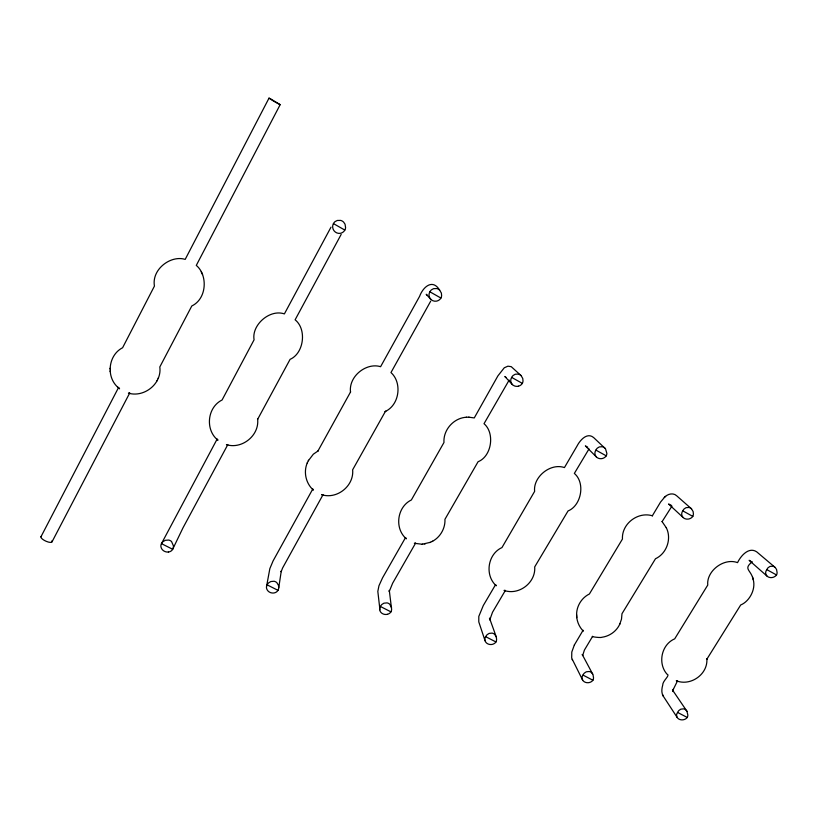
<?xml version="1.0" encoding="UTF-8"?>
<svg xmlns="http://www.w3.org/2000/svg" width="818" height="818" viewBox="0 0 818 818"><rect width="100%" height="100%" fill="white"/><g stroke="black" fill="none" stroke-linecap="round" stroke-linejoin="round"><path stroke-width="1.23" d="M278.723 587.907L278.509 585.422L276.852 582.682A5.757 5.716 -47.7 0 0 274.04 581.261L270.84 581.537L268.693 582.835A6.943 6.881 -48.1 0 0 267.128 584.85A6.421 5.532 15.4 0 0 266.556 588.285L267.057 589.666A6.012 5.174 15.4 0 0 273.662 593.009L274.429 592.866A6.401 5.501 15.4 0 0 277.997 590.34A6.943 6.892 -47 0 0 278.723 587.907L281.28 570.995L281.157 571.71L282.599 567.989L323.059 494.655L321.546 494.655C336.893 499.716 354.214 485.943 352.64 469.808L385.38 411.434M583.009 630.412C584.328 632.907 580.882 628.224 580.483 627.641C578.07 623.981 576.68 619.645 576.629 615.248C576.271 606.496 581.526 597.805 589.4 593.991L622.447 539.052C621.537 523.725 638.02 511.291 652.529 515.831M118.027 387.435C105.859 376.914 108.15 355.124 122.598 347.742L154.438 286.075C151.453 269.163 171.003 254.858 185.185 259.398L269.02 98.119L270.431 98.773L280.175 104.643L196.289 265.41C207.772 274.787 207.189 298.631 191.801 305.973L159.817 366.955C162.056 383.632 144.254 397.824 128.436 393.161L129.653 393.09M582.651 655.566L584.41 650.075L592.641 636.302C589.768 636.588 601.118 638.142 602.171 637.222C609.829 636.118 616.854 630.975 619.911 623.817M269.02 98.15L272.087 100.174M619.717 624.298L621.496 619.144L621.987 613.715L655.494 558.735C666.752 553.541 671.905 538.663 666.251 527.63M673.255 689.339L673.122 691.527L672.488 689.993L686.977 711.312L687.846 715.106A6.636 6.043 90 0 1 687.284 717.468A6.115 5.02 -7.6 0 1 683.48 719.728L682.713 719.85A5.736 4.714 -7.6 0 1 676.844 716.803L676.578 715.566M266.596 586.169L269.848 568.622L273.089 560.903L312.824 488.939L313.406 490.105C305.789 483.458 303.222 471.751 307.445 462.548M673.163 689.686L677.549 680.801M280.165 104.673L277.005 103.058M662.099 521.639L671.967 506.097M574.348 644.993L571.792 652.038L571.69 658.112L582.672 680.167M157.025 380.81L157.271 380.278M158.119 378.407L158.355 377.875M308.325 460.749L313.345 454.184L318.478 450.657L318.008 450.882L350.625 391.822M307.2 463.08L308.57 460.227M40.931 536.823L118.579 387.476L119.571 388.806L117.485 386.955M574.338 645.024L583.07 630.289M52.066 541.772L129.735 392.957M331.014 227.138L284.388 313.907C269.684 308.805 251.433 325.135 254.081 339.787L222.077 400.002C207.128 407.344 204.981 430.023 217.966 440.227L217.189 438.98L161.463 543.643A6.585 5.614 22 0 0 161.023 547.181L161.575 548.592A6.166 5.256 22 0 0 168.396 552.027M341.178 234.398L295.114 319.807C307.057 329.337 303.856 353.376 290.093 359.337L257.598 419.368L257.598 418.847C259.695 435.319 242.108 449.522 226.443 444.675L227.844 444.573L182.976 527.866L172.67 549.277A6.554 5.593 22 0 1 169.173 551.884L168.396 552.017M430.718 301.126L390.963 372.568C402.231 382.476 399.746 404.971 385.022 411.607L385.861 411.188M415.575 543.152L392.65 583.193L389.245 591.526L389.296 590.371L391.628 609.441A6.851 6.687 -85.3 0 1 390.943 611.864A6.299 5.45 8.2 0 1 387.303 614.338M706.854 659.206L740.699 604.972C749.227 601.547 756.159 589.42 753.163 579.338C750.944 569.584 742.856 569.287 752.304 561.751M509.164 380.063L484.021 423.704C495.074 433.029 491.761 456.301 478.07 461.741L444.951 519.307C445.421 528.316 440.196 537.395 432.139 541.475M677.457 680.903L676.292 680.77C690.556 686.506 708.081 674.308 706.854 658.735L706.885 659.236M589.021 448.898L574.348 473.417C585.688 483.039 581.189 505.708 568.05 510.943L534.696 566.915C535.984 582.631 518.816 595.739 504.031 590.402L505.381 590.402L492.518 612.253L489.767 619.921L489.501 618.122L496.362 637.14L496.598 639.574A6.779 6.462 -89.1 0 1 495.964 641.966A6.217 5.337 1.4 0 1 492.252 644.38L491.485 644.502A5.838 5.01 1.4 0 1 485.248 641.302L478.786 621.874L478.806 616.404L483.315 605.494L495.606 584.594L496.25 585.78C484.512 575.371 487.62 554.072 501.966 547.569L534.635 491.362C532.927 477.231 550.228 462.651 564.44 467.569L577.13 445.871C579.952 440.36 587.058 432.016 593.592 437.518L605.514 448.806L606.874 453.448A6.912 6.432 71.1 0 1 606.25 455.841L595.923 450.115A6.912 6.432 71.2 0 1 597.334 448.141L599.318 446.914L602.314 446.73A5.736 5.337 71.1 0 1 604.983 448.213M664.625 497.191L660.555 502.068L652.335 515.8M665.177 496.7C668.153 493.745 673.47 492.64 676.701 495.81L691.547 508.878L693.132 511.587L693.398 514.021A6.81 6.227 76.7 0 1 692.815 516.403A6.37 5.593 -14 0 1 688.868 518.97L688.081 519.103A5.982 5.256 -14 0 1 681.987 515.749L681.711 514.348A6.391 5.614 -14 0 1 682.815 510.872A6.81 6.227 76.8 0 1 684.165 508.908L686.067 507.671L688.96 507.446A5.644 5.164 76.7 0 1 691.547 508.878M664.267 497.508L665.586 496.342M415.493 543.285L414.348 543.285L422.139 544.246L430.411 542.303M429.9 542.549L432.681 541.209M518.448 386.178L517.641 386.331A6.115 5.757 -4.8 0 1 511.148 382.712L510.78 381.208A6.534 6.145 -4.8 0 1 511.69 377.425A7.045 6.616 62 0 1 513.162 375.452L515.228 374.235L518.336 374.092A5.849 5.491 61.9 0 1 521.097 375.636L522.753 378.458L523.009 380.963A7.045 6.626 61.8 0 1 522.354 383.386A6.503 6.125 -4.8 0 1 518.448 386.188M387.303 614.328L386.525 614.461A5.91 5.112 8.2 0 1 380.104 611.189L377.824 591.404L378.959 585.749L382.568 577.805L405.544 537.549L406.362 538.817C394.184 528.52 397.027 506.884 411.372 499.962L443.969 442.497C443.111 429.818 453.826 417.845 466.505 417.241M422.139 544.246L422.681 544.195M424.511 543.98L425.135 543.919M468.786 417.18L474.266 417.926L497.896 375.891L504.266 367.783L507.896 366.188L511.23 366.658L521.097 375.636M466.199 417.252L469.031 417.17M671.281 505.319L668.562 504.011L683.142 517.528M751.006 561.393L749.135 560.31L766.977 576.056M587.743 447.201L585.371 445.892L596.475 457.037M267.128 584.85L277.997 590.34M391.577 607.784L389.777 604.277A5.685 5.542 -85.5 0 0 387.047 602.886L383.949 603.173L381.883 604.461A6.851 6.677 -85.3 0 0 380.401 606.475L390.943 611.864M485.718 636.701L495.964 641.966M592.661 674.012L591.721 672.825A5.562 5.184 -89.7 0 0 589.154 671.496L586.261 671.813L584.349 673.112A6.708 6.247 -89.6 0 0 582.989 675.095L592.927 680.239A6.708 6.247 -89.6 0 0 593.531 677.856L593.019 674.707L582.222 654.502L582.61 655.371M686.977 711.312L686.057 710.147A5.501 5.01 89.9 0 0 683.562 708.848L680.77 709.186L678.93 710.484A6.636 6.043 90 0 0 677.631 712.458L687.284 717.468M766.855 569.635L776.558 574.982A6.718 6.033 80.3 0 0 777.1 572.62L776.558 569.471L775.27 567.559A5.573 5 80.3 0 0 772.765 566.179L769.973 566.434L768.143 567.682A6.718 6.023 80.3 0 0 766.855 569.635A6.34 5.378 -15.7 0 0 765.658 572.989L765.893 574.328A5.93 5.031 -15.7 0 0 771.803 577.58L772.581 577.447A6.319 5.358 -15.7 0 0 776.548 574.982M682.815 510.872L692.815 516.403M511.69 377.415L522.354 383.386M440.922 298.049L429.9 291.811A7.229 6.789 50.6 0 1 431.444 289.838L433.591 288.652L436.822 288.56A6.002 5.624 50.5 0 1 439.665 290.175L441.372 293.069L441.618 295.605A7.229 6.789 50.5 0 1 440.922 298.049A6.636 6.432 13.3 0 1 437.027 301.004L436.209 301.167A6.227 6.033 13.2 0 1 429.501 297.374L429.082 295.789A6.656 6.452 13.1 0 1 429.9 291.811M333.437 223.6L344.838 230.083A7.444 6.933 40.2 0 0 345.585 227.619L345.053 224.224L343.591 222.087A6.166 5.757 40.3 0 0 340.646 220.41L337.292 220.461L335.053 221.637A7.434 6.933 40.3 0 0 333.437 223.6A6.892 6.595 42.6 0 0 332.742 227.752L333.223 229.398A6.442 6.166 42.6 0 0 340.155 233.334L340.983 233.15A6.861 6.564 42.7 0 0 344.828 230.073M276.331 102.679L274.173 101.432M272.752 100.583L273.457 101.003M506.045 377.384L504.829 376.474L512.446 384.654M774.718 567.078L756.681 551.823C748.664 546.404 740.535 556.271 737.56 562.631C723.807 557.487 706.271 571.138 707.764 585.044L674.707 638.838C661.394 644.492 657.519 663.316 666.936 674.093C670.872 675.167 662.447 680.719 662.703 685.228C661.69 688.715 661.251 692.744 663.173 696.006L677.13 717.386M427.333 295.38L426.209 294.276L430.881 299.408M439.665 290.175C432.415 278.14 422.834 287.425 419.624 296.3L380.595 366.699C366.617 362.282 348.529 376.065 350.493 392.119M662.038 521.526L666.394 527.886M572.16 659.451L572.467 660.054M662.508 694.656L662.795 695.228M662.887 695.412L663.173 696.006M202.547 274.572L201.228 271.791M496.362 637.14L494.767 634.471A5.624 5.358 -89.2 0 0 492.119 633.112L489.123 633.408L487.139 634.696A6.779 6.462 -89.1 0 0 485.718 636.701A6.237 5.358 1.4 0 0 484.88 639.983L485.023 640.658M753.235 579.614L752.499 576.946M576.598 614.686L576.782 617.672M110.052 368.304L110.072 368.938M110.133 370.973L110.154 371.576M379.685 609.839A6.319 5.47 8.1 0 1 380.401 606.475M592.927 680.228A6.155 5.184 -3.7 0 1 589.175 682.57L588.408 682.693A5.777 4.867 -3.7 0 1 582.355 679.574L582.048 678.296A6.176 5.205 -3.8 0 1 582.989 675.095M676.578 715.566A6.135 5.041 -7.6 0 1 677.631 712.458M595.933 450.115A6.452 5.869 -10.8 0 0 594.921 453.734L595.248 455.176A6.033 5.491 -10.8 0 0 601.527 458.663L602.334 458.509A6.421 5.838 -10.8 0 0 606.25 455.841M51.861 540.862A6.094 1.953 24.7 0 1 46.268 541.342A6.094 1.953 24.7 0 1 41.278 536.424M173.488 545.964L173.436 546.823A7.168 6.994 -9.8 0 1 172.67 549.277L161.463 543.643A7.157 6.994 -10 0 1 163.089 541.608L165.328 540.309L168.651 540.064A5.941 5.798 -9.7 0 1 171.545 541.526L173.488 545.964"/></g></svg>
